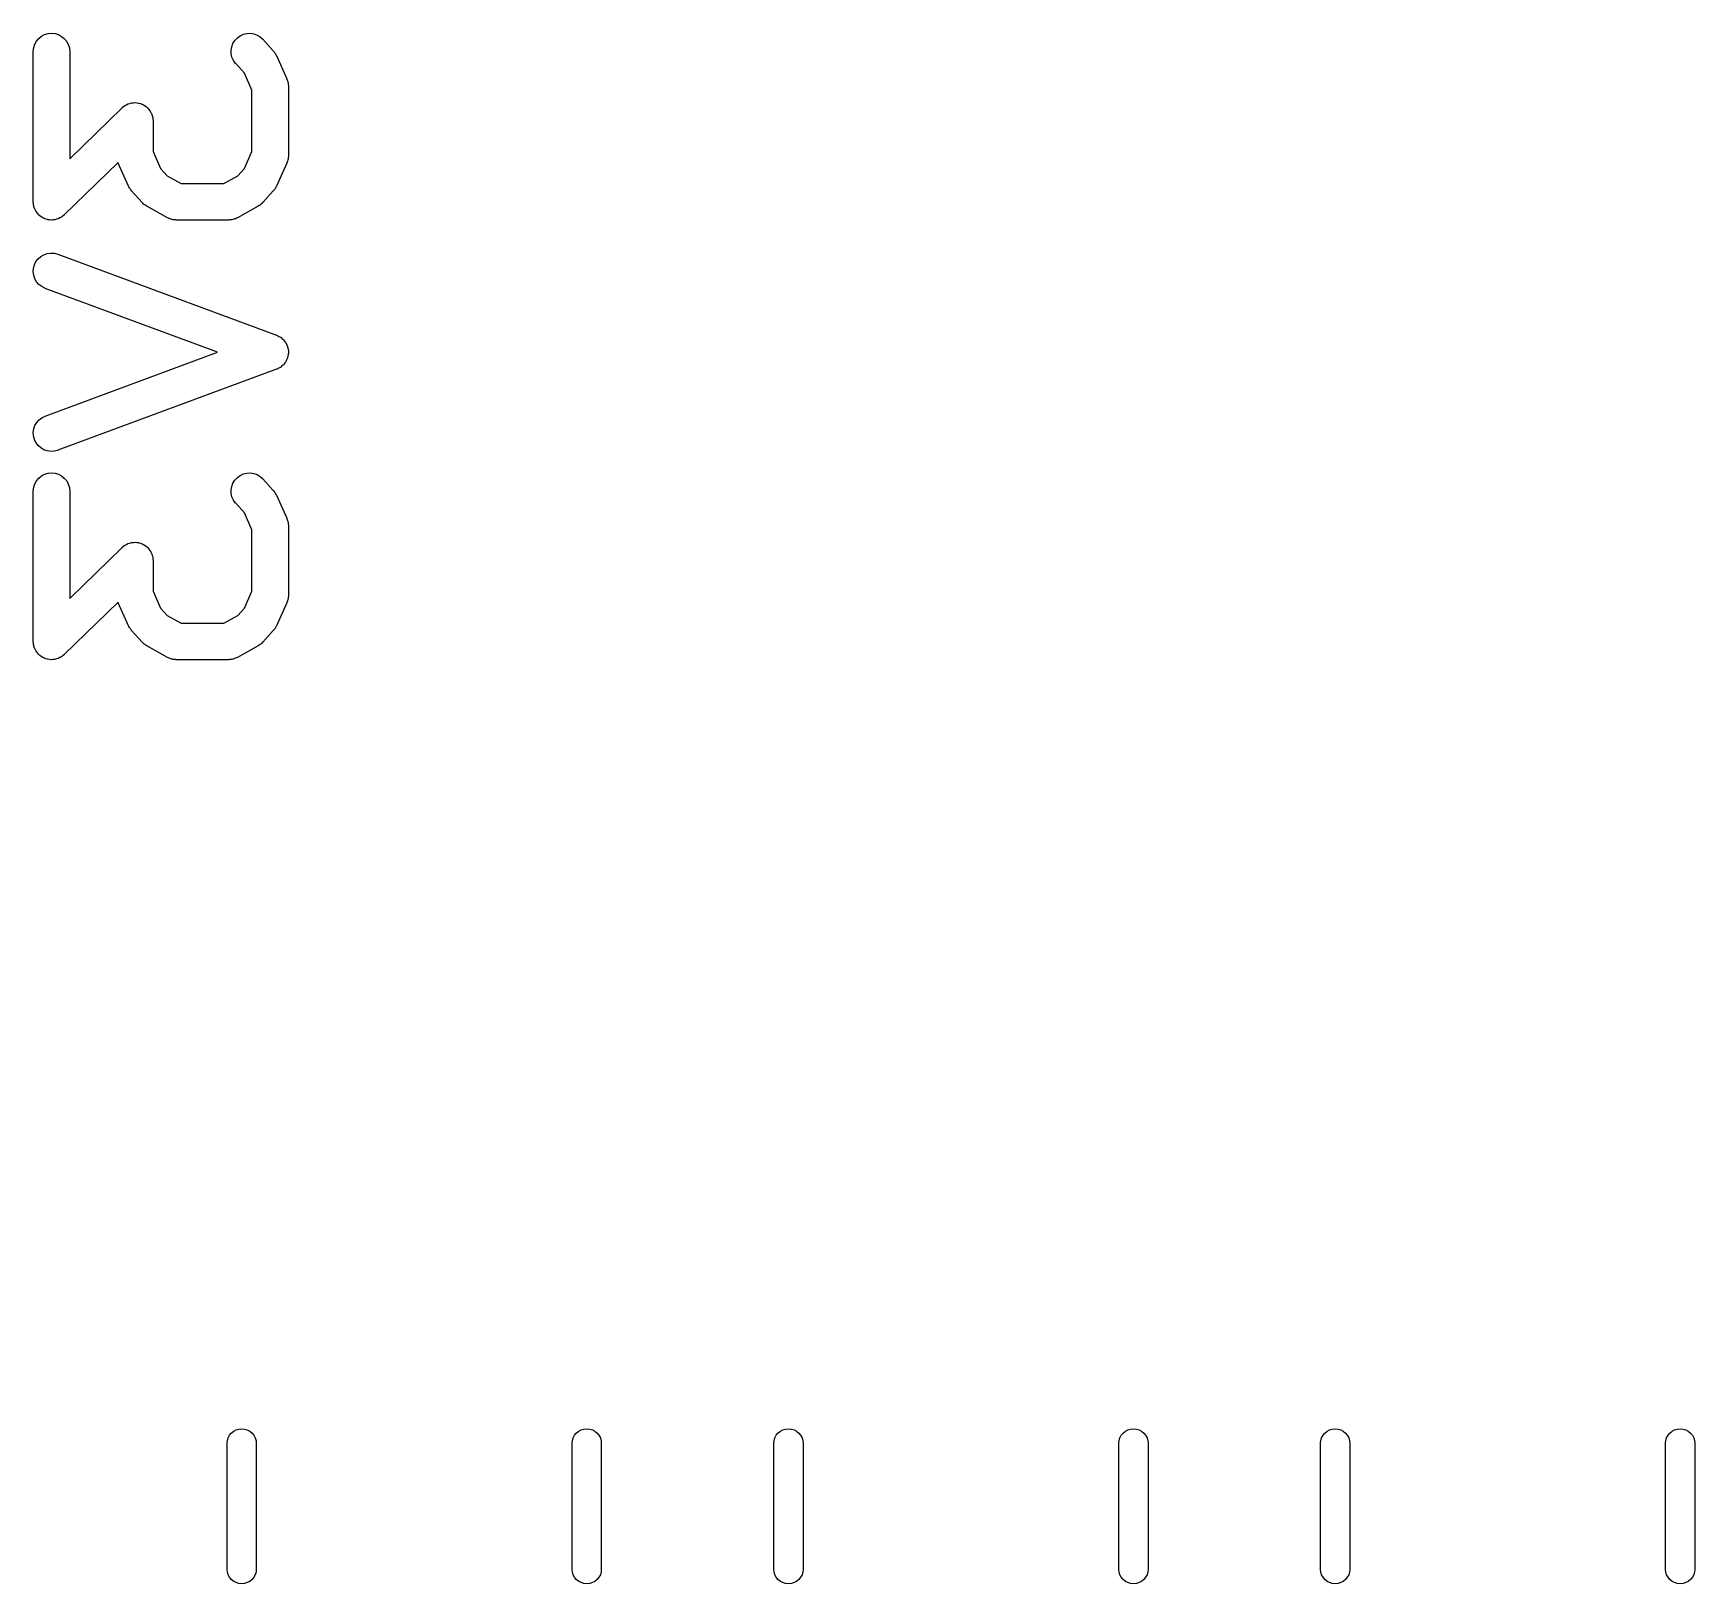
# Model space of a CAD drawing. Extents: x 130.5 to 170.5, y -130.2 to -95.9.
# Drawn here: x 163.43 to 170.27, y -103.07 to -96.69 of the extents above; entities that cross this region are included whole.
import ezdxf

# ---------------------------------------------------------------- set-up
doc = ezdxf.new("R2010")
doc.units = 0
doc.layers.add('BLACK', color=7, linetype='CONTINUOUS')

msp = doc.modelspace()

# ---------------------------------------------------------------- linework, layer by layer
at = {"layer": 'BLACK', "linetype": 'CONTINUOUS'}
for p, q in [((163.479, -96.6924), (163.493, -96.6882)), ((163.493, -96.6882), (163.508, -96.6869)), ((163.508, -96.6869), (163.522, -96.6884)), ((163.522, -96.6884), (163.536, -96.6928)), ((164.297, -96.6911), (164.311, -96.6876)), ((164.311, -96.6876), (164.326, -96.687)), ((164.326, -96.687), (164.34, -96.6893)), ((164.34, -96.6893), (164.354, -96.6943)), ((163.432, -96.7609), (163.434, -96.7463)), ((163.434, -96.7463), (163.438, -96.7324)), ((163.438, -96.7324), (163.445, -96.7195)), ((163.445, -96.7195), (163.455, -96.7083)), ((163.455, -96.7083), (163.466, -96.6991)), ((163.466, -96.6991), (163.479, -96.6924)), ((163.536, -96.6928), (163.549, -96.6997)), ((163.549, -96.6997), (163.56, -96.7091)), ((163.56, -96.7091), (163.57, -96.7204)), ((163.57, -96.7204), (163.576, -96.7333)), ((163.576, -96.7333), (163.581, -96.7473)), ((163.581, -96.7473), (163.582, -96.7619)), ((164.247, -96.7572), (164.249, -96.7427)), ((164.247, -96.7718), (164.247, -96.7572)), ((164.249, -96.7427), (164.254, -96.729)), ((164.254, -96.729), (164.262, -96.7165)), ((164.262, -96.7165), (164.272, -96.7058)), ((164.272, -96.7058), (164.283, -96.6972)), ((164.283, -96.6972), (164.297, -96.6911)), ((164.354, -96.6943), (164.366, -96.7019)), ((164.366, -96.7019), (164.377, -96.7117)), ((164.377, -96.7117), (164.42, -96.7594)), ((163.432, -96.7619), (163.432, -96.7609)), ((163.432, -97.381), (163.432, -96.7619)), ((163.582, -96.7619), (163.582, -97.2034)), ((164.25, -96.7861), (164.247, -96.7718)), ((164.256, -96.7994), (164.25, -96.7861)), ((164.265, -96.8113), (164.256, -96.7994)), ((164.266, -96.8121), (164.265, -96.8113)), ((164.301, -96.851), (164.266, -96.8121)), ((164.42, -96.7594), (164.421, -96.7601)), ((164.421, -96.7601), (164.423, -96.7632)), ((164.423, -96.7632), (164.425, -96.766)), ((164.425, -96.766), (164.427, -96.7691)), ((164.427, -96.7691), (164.429, -96.772)), ((164.429, -96.772), (164.431, -96.7755)), ((164.431, -96.7755), (164.433, -96.7787)), ((164.433, -96.7787), (164.476, -96.874)), ((164.332, -96.9209), (164.301, -96.851)), ((164.476, -96.874), (164.476, -96.8749)), ((164.476, -96.8749), (164.476, -96.8756)), ((164.476, -96.8756), (164.476, -96.8762)), ((164.476, -96.8762), (164.478, -96.8826)), ((164.478, -96.8826), (164.48, -96.8889)), ((164.48, -96.8889), (164.481, -96.8895)), ((164.481, -96.8895), (164.481, -96.8902)), ((164.481, -96.8902), (164.481, -96.8968)), ((164.332, -97.1744), (164.332, -96.9209)), ((164.481, -96.8968), (164.482, -96.9034)), ((164.482, -96.9034), (164.482, -96.9041)), ((164.482, -96.9041), (164.482, -96.9048)), ((164.482, -96.9048), (164.482, -97.1905)), ((163.582, -97.2034), (163.798, -96.9938)), ((163.798, -96.9931), (163.804, -96.989)), ((163.798, -96.9938), (163.798, -96.9931)), ((163.804, -96.989), (163.809, -96.9849)), ((163.809, -96.9849), (163.81, -96.9846)), ((163.81, -96.9841), (163.816, -96.9812)), ((163.81, -96.9846), (163.81, -96.9841)), ((163.816, -96.9812), (163.822, -96.9781)), ((163.822, -96.9781), (163.823, -96.9779)), ((163.823, -96.9776), (163.83, -96.9758)), ((163.823, -96.9779), (163.823, -96.9776)), ((163.83, -96.9758), (163.836, -96.9739)), ((163.836, -96.9739), (163.837, -96.9739)), ((163.837, -96.9737), (163.844, -96.9732)), ((163.837, -96.9739), (163.837, -96.9737)), ((163.844, -96.9732), (163.851, -96.9726)), ((163.851, -96.9726), (163.851, -96.9727)), ((163.851, -96.9727), (163.852, -96.9726)), ((163.852, -96.9726), (163.858, -96.9735)), ((163.858, -96.9735), (163.865, -96.9742)), ((163.865, -96.9742), (163.866, -96.9743)), ((163.866, -96.9743), (163.866, -96.9744)), ((163.866, -96.9744), (163.873, -96.9765)), ((163.873, -96.9765), (163.879, -96.9785)), ((163.879, -96.9785), (163.88, -96.9788)), ((163.88, -96.9788), (163.88, -96.979)), ((163.88, -96.979), (163.886, -96.9823)), ((163.886, -96.9823), (163.892, -96.9854)), ((163.892, -96.9854), (163.892, -96.9859)), ((163.892, -96.9859), (163.893, -96.9862)), ((163.893, -96.9862), (163.898, -96.9905)), ((163.898, -96.9905), (163.903, -96.9948)), ((163.903, -96.9948), (163.904, -96.9953)), ((163.904, -96.9953), (163.904, -96.9957)), ((163.904, -96.9957), (163.908, -97.001)), ((163.908, -97.001), (163.912, -97.0061)), ((163.912, -97.0061), (163.913, -97.0067)), ((163.913, -97.0067), (163.913, -97.0072)), ((163.913, -97.0072), (163.916, -97.0132)), ((163.916, -97.0132), (163.919, -97.019)), ((163.919, -97.019), (163.92, -97.0197)), ((163.92, -97.0197), (163.92, -97.0203)), ((163.92, -97.0203), (163.922, -97.0267)), ((163.922, -97.0267), (163.924, -97.0331)), ((163.924, -97.0331), (163.924, -97.0337)), ((163.924, -97.0337), (163.924, -97.0343)), ((163.924, -97.0343), (163.924, -97.041)), ((163.924, -97.041), (163.925, -97.0476)), ((163.925, -97.0476), (163.925, -97.1744)), ((163.781, -97.2194), (163.559, -97.4347)), ((163.781, -97.2197), (163.781, -97.2194)), ((163.781, -97.2203), (163.781, -97.2197)), ((163.782, -97.2213), (163.781, -97.2203)), ((163.824, -97.3165), (163.782, -97.2213)), ((163.925, -97.1744), (163.956, -97.2443)), ((164.301, -97.2443), (164.332, -97.1744)), ((164.476, -97.2213), (164.433, -97.3165)), ((164.478, -97.2137), (164.476, -97.22)), ((164.476, -97.22), (164.476, -97.2206)), ((164.476, -97.2206), (164.476, -97.2213)), ((164.48, -97.2074), (164.478, -97.2137)), ((164.481, -97.2061), (164.48, -97.2067)), ((164.48, -97.2067), (164.48, -97.2074)), ((164.482, -97.1929), (164.481, -97.1995)), ((164.481, -97.1995), (164.481, -97.2061)), ((164.482, -97.1905), (164.482, -97.1915)), ((164.482, -97.1915), (164.482, -97.1922)), ((164.482, -97.1922), (164.482, -97.1929)), ((163.956, -97.2443), (163.983, -97.2739)), ((163.983, -97.2739), (164.041, -97.306)), ((164.216, -97.306), (164.274, -97.2739)), ((164.274, -97.2739), (164.301, -97.2443)), ((163.826, -97.3198), (163.824, -97.3165)), ((163.828, -97.3232), (163.826, -97.3198)), ((163.83, -97.3261), (163.828, -97.3232)), ((163.832, -97.3292), (163.83, -97.3261)), ((163.834, -97.332), (163.832, -97.3292)), ((163.836, -97.3351), (163.834, -97.332)), ((163.837, -97.3359), (163.836, -97.3351)), ((163.88, -97.3835), (163.837, -97.3359)), ((164.041, -97.306), (164.216, -97.306)), ((164.42, -97.3359), (164.377, -97.3835)), ((164.422, -97.3328), (164.42, -97.3359)), ((164.425, -97.33), (164.422, -97.3328)), ((164.427, -97.327), (164.425, -97.33)), ((164.429, -97.3241), (164.427, -97.327)), ((164.43, -97.3207), (164.429, -97.3241)), ((164.432, -97.3174), (164.43, -97.3207)), ((164.433, -97.3165), (164.432, -97.3174)), ((163.433, -97.3876), (163.432, -97.381)), ((163.433, -97.3942), (163.433, -97.3876)), ((163.434, -97.3949), (163.433, -97.3942)), ((163.434, -97.3955), (163.434, -97.3949)), ((163.435, -97.4019), (163.434, -97.3955)), ((163.437, -97.4083), (163.435, -97.4019)), ((163.438, -97.4089), (163.437, -97.4083)), ((163.438, -97.4095), (163.438, -97.4089)), ((163.441, -97.4154), (163.438, -97.4095)), ((163.444, -97.4214), (163.441, -97.4154)), ((163.444, -97.4219), (163.444, -97.4214)), ((163.445, -97.4225), (163.444, -97.4219)), ((163.449, -97.4276), (163.445, -97.4225)), ((163.453, -97.4329), (163.449, -97.4276)), ((163.454, -97.4333), (163.453, -97.4329)), ((163.454, -97.4338), (163.454, -97.4333)), ((163.459, -97.438), (163.454, -97.4338)), ((163.464, -97.4424), (163.459, -97.438)), ((163.553, -97.4396), (163.548, -97.4437)), ((163.559, -97.4355), (163.553, -97.4396)), ((163.559, -97.4347), (163.559, -97.4355)), ((163.883, -97.3866), (163.88, -97.3835)), ((163.886, -97.3899), (163.883, -97.3866)), ((163.889, -97.3915), (163.886, -97.3899)), ((163.891, -97.3934), (163.889, -97.3915)), ((163.895, -97.3957), (163.891, -97.3934)), ((163.898, -97.3984), (163.895, -97.3957)), ((163.899, -97.3989), (163.898, -97.3984)), ((163.985, -97.4465), (163.899, -97.3989)), ((164.358, -97.3989), (164.272, -97.4465)), ((164.362, -97.3963), (164.358, -97.3989)), ((164.366, -97.394), (164.362, -97.3963)), ((164.368, -97.3922), (164.366, -97.394)), ((164.37, -97.3906), (164.368, -97.3922)), ((164.373, -97.3873), (164.37, -97.3906)), ((164.376, -97.3843), (164.373, -97.3873)), ((164.377, -97.3835), (164.376, -97.3843)), ((163.465, -97.4427), (163.464, -97.4424)), ((163.465, -97.4431), (163.465, -97.4427)), ((163.471, -97.4463), (163.465, -97.4431)), ((163.477, -97.4496), (163.471, -97.4463)), ((163.477, -97.4498), (163.477, -97.4496)), ((163.478, -97.4501), (163.477, -97.4498)), ((163.484, -97.4521), (163.478, -97.4501)), ((163.491, -97.4541), (163.484, -97.4521)), ((163.491, -97.4542), (163.491, -97.4541)), ((163.492, -97.4544), (163.491, -97.4542)), ((163.499, -97.4551), (163.492, -97.4544)), ((163.505, -97.4559), (163.499, -97.4551)), ((163.506, -97.4559), (163.505, -97.4559)), ((163.507, -97.456), (163.506, -97.4559)), ((163.513, -97.4553), (163.507, -97.456)), ((163.52, -97.4549), (163.513, -97.4553)), ((163.521, -97.4547), (163.52, -97.4549)), ((163.528, -97.4527), (163.521, -97.4546)), ((163.521, -97.4546), (163.521, -97.4547)), ((163.534, -97.451), (163.528, -97.4527)), ((163.535, -97.4507), (163.534, -97.451)), ((163.541, -97.4474), (163.535, -97.4505)), ((163.535, -97.4505), (163.535, -97.4507)), ((163.547, -97.4444), (163.541, -97.4474)), ((163.548, -97.444), (163.547, -97.4444)), ((163.548, -97.4437), (163.548, -97.444)), ((163.989, -97.448), (163.985, -97.4465)), ((163.992, -97.4499), (163.989, -97.448)), ((163.995, -97.4509), (163.992, -97.4499)), ((163.998, -97.4523), (163.995, -97.4509)), ((164.002, -97.4532), (163.998, -97.4523)), ((164.006, -97.4543), (164.002, -97.4532)), ((164.009, -97.4547), (164.006, -97.4543)), ((164.013, -97.4554), (164.009, -97.4547)), ((164.017, -97.4555), (164.013, -97.4554)), ((164.02, -97.4559), (164.017, -97.4555)), ((164.021, -97.456), (164.02, -97.4559)), ((164.236, -97.456), (164.021, -97.456)), ((164.24, -97.4556), (164.236, -97.456)), ((164.243, -97.4556), (164.24, -97.4556)), ((164.247, -97.4549), (164.243, -97.4556)), ((164.25, -97.4545), (164.247, -97.4549)), ((164.254, -97.4534), (164.25, -97.4545)), ((164.258, -97.4527), (164.254, -97.4534)), ((164.261, -97.4513), (164.258, -97.4527)), ((164.264, -97.4503), (164.261, -97.4513)), ((164.268, -97.4485), (164.264, -97.4503)), ((164.271, -97.447), (164.268, -97.4485)), ((164.272, -97.4465), (164.271, -97.447)), ((163.433, -97.6543), (163.437, -97.6401)), ((163.437, -97.6401), (163.443, -97.627)), ((163.443, -97.627), (163.452, -97.6154)), ((163.452, -97.6154), (163.463, -97.6057)), ((163.463, -97.6057), (163.476, -97.5984)), ((163.476, -97.5984), (163.49, -97.5937)), ((163.49, -97.5937), (163.504, -97.5917)), ((163.504, -97.5917), (163.519, -97.5926)), ((163.519, -97.5926), (163.533, -97.5963)), ((163.533, -97.5963), (164.433, -97.9297)), ((163.432, -97.6689), (163.433, -97.6543)), ((163.434, -97.6834), (163.432, -97.6689)), ((163.439, -97.6973), (163.434, -97.6834)), ((163.446, -97.71), (163.439, -97.6973)), ((163.455, -97.721), (163.446, -97.71)), ((163.467, -97.73), (163.455, -97.721)), ((163.48, -97.7366), (163.467, -97.73)), ((163.481, -97.737), (163.48, -97.7366)), ((164.191, -98), (163.481, -97.737)), ((164.433, -97.9297), (164.434, -97.93)), ((164.434, -97.93), (164.437, -97.9313)), ((164.437, -97.9313), (164.439, -97.9322)), ((164.439, -97.9322), (164.443, -97.9345)), ((164.443, -97.9345), (164.447, -97.9366)), ((164.447, -97.9366), (164.449, -97.9383)), ((164.449, -97.9383), (164.452, -97.9397)), ((164.452, -97.9397), (164.455, -97.9428)), ((164.455, -97.9428), (164.459, -97.9456)), ((164.459, -97.9456), (164.461, -97.9477)), ((164.461, -97.9477), (164.463, -97.9495)), ((164.463, -97.9495), (164.465, -97.9532)), ((164.465, -97.9532), (164.468, -97.9567)), ((164.468, -97.9567), (164.47, -97.9591)), ((164.47, -97.9591), (164.471, -97.9612)), ((164.471, -97.9612), (164.473, -97.9654)), ((164.473, -97.9654), (164.476, -97.9694)), ((164.476, -97.9694), (164.476, -97.972)), ((164.476, -97.972), (164.478, -97.9744)), ((164.478, -97.9744), (164.479, -97.9789)), ((164.479, -97.9789), (164.48, -97.9833)), ((164.48, -97.9833), (164.481, -97.986)), ((164.481, -97.986), (164.481, -97.9886)), ((163.481, -98.263), (164.191, -98)), ((164.458, -98.0551), (164.454, -98.0579)), ((164.46, -98.0531), (164.458, -98.0551)), ((164.462, -98.0513), (164.46, -98.0531)), ((164.465, -98.0476), (164.462, -98.0513)), ((164.468, -98.0442), (164.465, -98.0476)), ((164.469, -98.0418), (164.468, -98.0442)), ((164.471, -98.0397), (164.469, -98.0418)), ((164.473, -98.0355), (164.471, -98.0397)), ((164.475, -98.0315), (164.473, -98.0355)), ((164.476, -98.029), (164.475, -98.0315)), ((164.477, -98.0265), (164.476, -98.029)), ((164.478, -98.0221), (164.477, -98.0265)), ((164.48, -98.0177), (164.478, -98.0221)), ((164.481, -98.0124), (164.48, -98.015)), ((164.48, -98.015), (164.48, -98.0177)), ((164.481, -97.9886), (164.482, -97.9932)), ((164.482, -98.0032), (164.481, -98.0078)), ((164.481, -98.0078), (164.481, -98.0124)), ((164.482, -97.9932), (164.482, -97.9978)), ((164.482, -97.9978), (164.482, -98.0005)), ((164.482, -98.0005), (164.482, -98.0032)), ((164.433, -98.0703), (163.533, -98.4037)), ((164.436, -98.0691), (164.433, -98.0703)), ((164.438, -98.0683), (164.436, -98.0691)), ((164.442, -98.0659), (164.438, -98.0683)), ((164.446, -98.0639), (164.442, -98.0659)), ((164.449, -98.0623), (164.446, -98.0639)), ((164.451, -98.0609), (164.449, -98.0623)), ((164.454, -98.0579), (164.451, -98.0609)), ((163.432, -98.3301), (163.434, -98.3156)), ((163.433, -98.3447), (163.432, -98.3301)), ((163.434, -98.3156), (163.439, -98.3018)), ((163.439, -98.3018), (163.447, -98.2892)), ((163.447, -98.2892), (163.456, -98.2782)), ((163.456, -98.2782), (163.468, -98.2694)), ((163.468, -98.2694), (163.481, -98.263)), ((163.437, -98.3589), (163.433, -98.3447)), ((163.443, -98.3721), (163.437, -98.3589)), ((163.452, -98.3838), (163.443, -98.3721)), ((163.463, -98.3936), (163.452, -98.3838)), ((163.475, -98.4012), (163.463, -98.3936)), ((163.489, -98.4061), (163.475, -98.4012)), ((163.503, -98.4082), (163.489, -98.4061)), ((163.518, -98.4075), (163.503, -98.4082)), ((163.532, -98.404), (163.518, -98.4075)), ((163.533, -98.4037), (163.532, -98.404)), ((163.438, -98.5419), (163.445, -98.5291)), ((163.445, -98.5291), (163.455, -98.5178)), ((163.455, -98.5178), (163.466, -98.5087)), ((163.466, -98.5087), (163.479, -98.5019)), ((163.479, -98.5019), (163.493, -98.4978)), ((163.493, -98.4978), (163.508, -98.4964)), ((163.508, -98.4964), (163.522, -98.498)), ((163.522, -98.498), (163.536, -98.5023)), ((163.536, -98.5023), (163.549, -98.5092)), ((163.549, -98.5092), (163.56, -98.5186)), ((163.56, -98.5186), (163.57, -98.5299)), ((163.57, -98.5299), (163.576, -98.5428)), ((164.254, -98.5385), (164.262, -98.5261)), ((164.262, -98.5261), (164.272, -98.5153)), ((164.272, -98.5153), (164.283, -98.5067)), ((164.283, -98.5067), (164.297, -98.5006)), ((164.297, -98.5006), (164.311, -98.4972)), ((164.311, -98.4972), (164.326, -98.4965)), ((164.326, -98.4965), (164.34, -98.4988)), ((164.34, -98.4988), (164.354, -98.5038)), ((164.354, -98.5038), (164.366, -98.5114)), ((164.366, -98.5114), (164.377, -98.5213)), ((164.377, -98.5213), (164.42, -98.5689)), ((163.432, -98.5704), (163.434, -98.5558)), ((163.432, -98.5714), (163.432, -98.5704)), ((163.432, -99.1905), (163.432, -98.5714)), ((163.434, -98.5558), (163.438, -98.5419)), ((163.576, -98.5428), (163.581, -98.5569)), ((163.581, -98.5569), (163.582, -98.5714)), ((163.582, -98.5714), (163.582, -99.013)), ((164.247, -98.5667), (164.249, -98.5523)), ((164.247, -98.5813), (164.247, -98.5667)), ((164.25, -98.5956), (164.247, -98.5813)), ((164.249, -98.5523), (164.254, -98.5385)), ((164.256, -98.6089), (164.25, -98.5956)), ((164.42, -98.5689), (164.421, -98.5697)), ((164.421, -98.5697), (164.423, -98.5727)), ((164.423, -98.5727), (164.425, -98.5756)), ((164.425, -98.5756), (164.427, -98.5787)), ((164.427, -98.5787), (164.429, -98.5816)), ((164.429, -98.5816), (164.431, -98.585)), ((164.431, -98.585), (164.433, -98.5883)), ((164.433, -98.5883), (164.476, -98.6835)), ((164.265, -98.6208), (164.256, -98.6089)), ((164.266, -98.6216), (164.265, -98.6208)), ((164.301, -98.6605), (164.266, -98.6216)), ((164.332, -98.7304), (164.301, -98.6605)), ((164.332, -98.9839), (164.332, -98.7304)), ((164.476, -98.6835), (164.476, -98.6845)), ((164.476, -98.6845), (164.476, -98.6851)), ((164.476, -98.6851), (164.476, -98.6857)), ((164.476, -98.6857), (164.478, -98.6921)), ((164.478, -98.6921), (164.48, -98.6984)), ((164.48, -98.6984), (164.481, -98.6991)), ((164.481, -98.6991), (164.481, -98.6997)), ((164.481, -98.6997), (164.481, -98.7064)), ((164.481, -98.7064), (164.482, -98.7129)), ((164.482, -98.7129), (164.482, -98.7136)), ((164.482, -98.7136), (164.482, -98.7143)), ((164.482, -98.7143), (164.482, -99)), ((163.582, -99.013), (163.798, -98.8034)), ((163.798, -98.8026), (163.804, -98.7985)), ((163.798, -98.8034), (163.798, -98.8026)), ((163.804, -98.7985), (163.809, -98.7944)), ((163.809, -98.7944), (163.81, -98.7941)), ((163.81, -98.7937), (163.816, -98.7907)), ((163.81, -98.7941), (163.81, -98.7937)), ((163.816, -98.7907), (163.822, -98.7876)), ((163.822, -98.7876), (163.823, -98.7874)), ((163.823, -98.7871), (163.83, -98.7853)), ((163.823, -98.7874), (163.823, -98.7871)), ((163.83, -98.7853), (163.836, -98.7835)), ((163.836, -98.7835), (163.837, -98.7834)), ((163.837, -98.7832), (163.844, -98.7827)), ((163.837, -98.7834), (163.837, -98.7832)), ((163.844, -98.7827), (163.851, -98.7821)), ((163.851, -98.7821), (163.851, -98.7822)), ((163.851, -98.7822), (163.852, -98.7822)), ((163.852, -98.7822), (163.858, -98.783)), ((163.858, -98.783), (163.865, -98.7837)), ((163.865, -98.7837), (163.866, -98.7839)), ((163.866, -98.7839), (163.866, -98.784)), ((163.866, -98.784), (163.873, -98.786)), ((163.873, -98.786), (163.879, -98.788)), ((163.879, -98.788), (163.88, -98.7883)), ((163.88, -98.7883), (163.88, -98.7885)), ((163.88, -98.7885), (163.886, -98.7918)), ((163.886, -98.7918), (163.892, -98.795)), ((163.892, -98.795), (163.892, -98.7954)), ((163.892, -98.7954), (163.893, -98.7957)), ((163.893, -98.7957), (163.898, -98.8)), ((163.898, -98.8), (163.903, -98.8043)), ((163.903, -98.8043), (163.904, -98.8048)), ((163.904, -98.8048), (163.904, -98.8052)), ((163.904, -98.8052), (163.908, -98.8105)), ((163.908, -98.8105), (163.912, -98.8156)), ((163.912, -98.8156), (163.913, -98.8162)), ((163.913, -98.8162), (163.913, -98.8167)), ((163.913, -98.8167), (163.916, -98.8227)), ((163.916, -98.8227), (163.919, -98.8286)), ((163.919, -98.8286), (163.92, -98.8292)), ((163.92, -98.8292), (163.92, -98.8298)), ((163.92, -98.8298), (163.922, -98.8362)), ((163.922, -98.8362), (163.924, -98.8426)), ((163.924, -98.8426), (163.924, -98.8432)), ((163.924, -98.8432), (163.924, -98.8439)), ((163.924, -98.8439), (163.924, -98.8505)), ((163.924, -98.8505), (163.925, -98.8571)), ((163.925, -98.8571), (163.925, -98.9839)), ((163.925, -98.9839), (163.956, -99.0538)), ((164.301, -99.0538), (164.332, -98.9839)), ((164.482, -99.0024), (164.481, -99.009)), ((164.481, -99.009), (164.481, -99.0156)), ((164.482, -99), (164.482, -99.001)), ((164.482, -99.001), (164.482, -99.0017)), ((164.482, -99.0017), (164.482, -99.0024)), ((163.781, -99.029), (163.559, -99.2443)), ((163.781, -99.0292), (163.781, -99.029)), ((163.781, -99.0298), (163.781, -99.0292)), ((163.782, -99.0308), (163.781, -99.0298)), ((163.824, -99.126), (163.782, -99.0308)), ((163.956, -99.0538), (163.983, -99.0834)), ((164.274, -99.0834), (164.301, -99.0538)), ((164.476, -99.0308), (164.433, -99.126)), ((164.478, -99.0232), (164.476, -99.0295)), ((164.476, -99.0295), (164.476, -99.0301)), ((164.476, -99.0301), (164.476, -99.0308)), ((164.48, -99.0169), (164.478, -99.0232)), ((164.481, -99.0156), (164.48, -99.0162)), ((164.48, -99.0162), (164.48, -99.0169)), ((163.826, -99.1293), (163.824, -99.126)), ((163.828, -99.1327), (163.826, -99.1293)), ((163.83, -99.1356), (163.828, -99.1327)), ((163.832, -99.1387), (163.83, -99.1356)), ((163.834, -99.1416), (163.832, -99.1387)), ((163.836, -99.1446), (163.834, -99.1416)), ((163.837, -99.1454), (163.836, -99.1446)), ((163.88, -99.193), (163.837, -99.1454)), ((163.983, -99.0834), (164.041, -99.1155)), ((164.041, -99.1155), (164.216, -99.1155)), ((164.216, -99.1155), (164.274, -99.0834)), ((164.42, -99.1454), (164.377, -99.193)), ((164.422, -99.1424), (164.42, -99.1454)), ((164.425, -99.1396), (164.422, -99.1424)), ((164.427, -99.1365), (164.425, -99.1396)), ((164.429, -99.1336), (164.427, -99.1365)), ((164.43, -99.1302), (164.429, -99.1336)), ((164.432, -99.127), (164.43, -99.1302)), ((164.433, -99.126), (164.432, -99.127)), ((163.433, -99.1971), (163.432, -99.1905)), ((163.433, -99.2037), (163.433, -99.1971)), ((163.434, -99.2044), (163.433, -99.2037)), ((163.434, -99.205), (163.434, -99.2044)), ((163.435, -99.2114), (163.434, -99.205)), ((163.437, -99.2178), (163.435, -99.2114)), ((163.438, -99.2184), (163.437, -99.2178)), ((163.438, -99.2191), (163.438, -99.2184)), ((163.441, -99.2249), (163.438, -99.2191)), ((163.883, -99.1961), (163.88, -99.193)), ((163.886, -99.1994), (163.883, -99.1961)), ((163.889, -99.201), (163.886, -99.1994)), ((163.891, -99.2029), (163.889, -99.201)), ((163.895, -99.2053), (163.891, -99.2029)), ((163.898, -99.2079), (163.895, -99.2053)), ((163.899, -99.2084), (163.898, -99.2079)), ((163.985, -99.256), (163.899, -99.2084)), ((164.358, -99.2084), (164.272, -99.256)), ((164.362, -99.2058), (164.358, -99.2084)), ((164.366, -99.2035), (164.362, -99.2058)), ((164.368, -99.2017), (164.366, -99.2035)), ((164.37, -99.2001), (164.368, -99.2017)), ((164.373, -99.1968), (164.37, -99.2001)), ((164.376, -99.1938), (164.373, -99.1968)), ((164.377, -99.193), (164.376, -99.1938)), ((163.444, -99.2309), (163.441, -99.2249)), ((163.444, -99.2314), (163.444, -99.2309)), ((163.445, -99.232), (163.444, -99.2314)), ((163.449, -99.2372), (163.445, -99.232)), ((163.453, -99.2424), (163.449, -99.2372)), ((163.454, -99.2428), (163.453, -99.2424)), ((163.454, -99.2433), (163.454, -99.2428)), ((163.459, -99.2476), (163.454, -99.2433)), ((163.464, -99.2519), (163.459, -99.2476)), ((163.465, -99.2522), (163.464, -99.2519)), ((163.465, -99.2527), (163.465, -99.2522)), ((163.471, -99.2558), (163.465, -99.2527)), ((163.477, -99.2591), (163.471, -99.2558)), ((163.477, -99.2593), (163.477, -99.2591)), ((163.478, -99.2596), (163.477, -99.2593)), ((163.484, -99.2616), (163.478, -99.2596)), ((163.491, -99.2637), (163.484, -99.2616)), ((163.492, -99.2639), (163.491, -99.2637)), ((163.491, -99.2637), (163.491, -99.2637)), ((163.499, -99.2646), (163.492, -99.2639)), ((163.505, -99.2655), (163.499, -99.2646)), ((163.506, -99.2654), (163.505, -99.2655)), ((163.507, -99.2655), (163.506, -99.2654)), ((163.513, -99.2649), (163.507, -99.2655)), ((163.52, -99.2644), (163.513, -99.2649)), ((163.521, -99.2642), (163.52, -99.2644)), ((163.528, -99.2623), (163.521, -99.2641)), ((163.521, -99.2641), (163.521, -99.2642)), ((163.534, -99.2605), (163.528, -99.2623)), ((163.535, -99.2602), (163.534, -99.2605)), ((163.541, -99.2569), (163.535, -99.26)), ((163.535, -99.26), (163.535, -99.2602)), ((163.547, -99.2539), (163.541, -99.2569)), ((163.548, -99.2535), (163.547, -99.2539)), ((163.553, -99.2491), (163.548, -99.2532)), ((163.548, -99.2532), (163.548, -99.2535)), ((163.559, -99.245), (163.553, -99.2491)), ((163.559, -99.2443), (163.559, -99.245)), ((163.989, -99.2576), (163.985, -99.256)), ((163.992, -99.2594), (163.989, -99.2576)), ((163.995, -99.2605), (163.992, -99.2594)), ((163.998, -99.2619), (163.995, -99.2605)), ((164.002, -99.2627), (163.998, -99.2619)), ((164.006, -99.2638), (164.002, -99.2627)), ((164.009, -99.2642), (164.006, -99.2638)), ((164.013, -99.265), (164.009, -99.2642)), ((164.017, -99.265), (164.013, -99.265)), ((164.02, -99.2655), (164.017, -99.265)), ((164.021, -99.2655), (164.02, -99.2655)), ((164.236, -99.2655), (164.021, -99.2655)), ((164.24, -99.2651), (164.236, -99.2655)), ((164.243, -99.2651), (164.24, -99.2651)), ((164.247, -99.2644), (164.243, -99.2651)), ((164.25, -99.264), (164.247, -99.2644)), ((164.254, -99.2629), (164.25, -99.264)), ((164.258, -99.2622), (164.254, -99.2629)), ((164.261, -99.2608), (164.258, -99.2622)), ((164.264, -99.2598), (164.261, -99.2608)), ((164.268, -99.258), (164.264, -99.2598)), ((164.271, -99.2565), (164.268, -99.258)), ((164.272, -99.256), (164.271, -99.2565)), ((164.267, -102.436), (164.278, -102.432)), ((164.278, -102.432), (164.29, -102.431)), ((164.29, -102.431), (164.302, -102.432)), ((164.302, -102.432), (164.313, -102.436)), ((165.687, -102.436), (165.698, -102.432)), ((165.698, -102.432), (165.71, -102.431)), ((165.71, -102.431), (165.722, -102.432)), ((165.722, -102.432), (165.733, -102.436)), ((166.517, -102.436), (166.528, -102.432)), ((166.528, -102.432), (166.54, -102.431)), ((166.54, -102.431), (166.552, -102.432)), ((166.552, -102.432), (166.563, -102.436)), ((167.937, -102.436), (167.948, -102.432)), ((167.948, -102.432), (167.96, -102.431)), ((167.96, -102.431), (167.972, -102.432)), ((167.972, -102.432), (167.983, -102.436)), ((168.767, -102.436), (168.778, -102.432)), ((168.778, -102.432), (168.79, -102.431)), ((168.79, -102.431), (168.802, -102.432)), ((168.802, -102.432), (168.813, -102.436)), ((170.187, -102.436), (170.198, -102.432)), ((170.198, -102.432), (170.21, -102.431)), ((170.21, -102.431), (170.222, -102.432)), ((170.222, -102.432), (170.233, -102.436)), ((164.23, -102.488), (164.231, -102.48)), ((164.23, -103.012), (164.23, -102.488)), ((164.231, -102.48), (164.234, -102.468)), ((164.234, -102.468), (164.24, -102.458)), ((164.24, -102.458), (164.247, -102.449)), ((164.247, -102.449), (164.257, -102.441)), ((164.257, -102.441), (164.267, -102.436)), ((164.313, -102.436), (164.323, -102.441)), ((164.323, -102.441), (164.333, -102.449)), ((164.333, -102.449), (164.34, -102.458)), ((164.34, -102.458), (164.346, -102.468)), ((164.346, -102.468), (164.349, -102.48)), ((164.349, -102.48), (164.35, -102.488)), ((164.35, -102.488), (164.35, -103.012)), ((165.65, -102.488), (165.651, -102.48)), ((165.65, -103.012), (165.65, -102.488)), ((165.651, -102.48), (165.654, -102.468)), ((165.654, -102.468), (165.66, -102.458)), ((165.66, -102.458), (165.667, -102.449)), ((165.667, -102.449), (165.677, -102.441)), ((165.677, -102.441), (165.687, -102.436)), ((165.733, -102.436), (165.743, -102.441)), ((165.743, -102.441), (165.753, -102.449)), ((165.753, -102.449), (165.76, -102.458)), ((165.76, -102.458), (165.766, -102.468)), ((165.766, -102.468), (165.769, -102.48)), ((165.769, -102.48), (165.77, -102.488)), ((165.77, -102.488), (165.77, -103.012)), ((166.48, -102.488), (166.481, -102.48)), ((166.48, -103.012), (166.48, -102.488)), ((166.481, -102.48), (166.484, -102.468)), ((166.484, -102.468), (166.49, -102.458)), ((166.49, -102.458), (166.497, -102.449)), ((166.497, -102.449), (166.507, -102.441)), ((166.507, -102.441), (166.517, -102.436)), ((166.563, -102.436), (166.573, -102.441)), ((166.573, -102.441), (166.583, -102.449)), ((166.583, -102.449), (166.59, -102.458)), ((166.59, -102.458), (166.596, -102.468)), ((166.596, -102.468), (166.599, -102.48)), ((166.599, -102.48), (166.6, -102.488)), ((166.6, -102.488), (166.6, -103.012)), ((167.9, -102.488), (167.901, -102.48)), ((167.9, -103.012), (167.9, -102.488)), ((167.901, -102.48), (167.904, -102.468)), ((167.904, -102.468), (167.91, -102.458)), ((167.91, -102.458), (167.917, -102.449)), ((167.917, -102.449), (167.927, -102.441)), ((167.927, -102.441), (167.937, -102.436)), ((167.983, -102.436), (167.993, -102.441)), ((167.993, -102.441), (168.003, -102.449)), ((168.003, -102.449), (168.01, -102.458)), ((168.01, -102.458), (168.016, -102.468)), ((168.016, -102.468), (168.019, -102.48)), ((168.019, -102.48), (168.02, -102.488)), ((168.02, -102.488), (168.02, -103.012)), ((168.73, -102.488), (168.731, -102.48)), ((168.73, -103.012), (168.73, -102.488)), ((168.731, -102.48), (168.734, -102.468)), ((168.734, -102.468), (168.74, -102.458)), ((168.74, -102.458), (168.747, -102.449)), ((168.747, -102.449), (168.757, -102.441)), ((168.757, -102.441), (168.767, -102.436)), ((168.813, -102.436), (168.823, -102.441)), ((168.823, -102.441), (168.833, -102.449)), ((168.833, -102.449), (168.84, -102.458)), ((168.84, -102.458), (168.846, -102.468)), ((168.846, -102.468), (168.849, -102.48)), ((168.849, -102.48), (168.85, -102.488)), ((168.85, -102.488), (168.85, -103.012)), ((170.15, -102.488), (170.151, -102.48)), ((170.15, -103.012), (170.15, -102.488)), ((170.151, -102.48), (170.154, -102.468)), ((170.154, -102.468), (170.16, -102.458)), ((170.16, -102.458), (170.167, -102.449)), ((170.167, -102.449), (170.177, -102.441)), ((170.177, -102.441), (170.187, -102.436)), ((170.233, -102.436), (170.243, -102.441)), ((170.243, -102.441), (170.253, -102.449)), ((170.253, -102.449), (170.26, -102.458)), ((170.26, -102.458), (170.266, -102.468)), ((170.266, -102.468), (170.269, -102.48)), ((170.269, -102.48), (170.27, -102.488)), ((170.27, -102.488), (170.27, -103.012)), ((164.231, -103.02), (164.23, -103.012)), ((164.234, -103.032), (164.231, -103.02)), ((164.24, -103.042), (164.234, -103.032)), ((164.247, -103.051), (164.24, -103.042)), ((164.34, -103.042), (164.333, -103.051)), ((164.346, -103.032), (164.34, -103.042)), ((164.349, -103.02), (164.346, -103.032)), ((164.35, -103.012), (164.349, -103.02)), ((165.651, -103.02), (165.65, -103.012)), ((165.654, -103.032), (165.651, -103.02)), ((165.66, -103.042), (165.654, -103.032)), ((165.667, -103.051), (165.66, -103.042)), ((165.76, -103.042), (165.753, -103.051)), ((165.766, -103.032), (165.76, -103.042)), ((165.769, -103.02), (165.766, -103.032)), ((165.77, -103.012), (165.769, -103.02)), ((166.481, -103.02), (166.48, -103.012)), ((166.484, -103.032), (166.481, -103.02)), ((166.49, -103.042), (166.484, -103.032)), ((166.497, -103.051), (166.49, -103.042)), ((166.59, -103.042), (166.583, -103.051)), ((166.596, -103.032), (166.59, -103.042)), ((166.599, -103.02), (166.596, -103.032)), ((166.6, -103.012), (166.599, -103.02)), ((167.901, -103.02), (167.9, -103.012)), ((167.904, -103.032), (167.901, -103.02)), ((167.91, -103.042), (167.904, -103.032)), ((167.917, -103.051), (167.91, -103.042)), ((168.01, -103.042), (168.003, -103.051)), ((168.016, -103.032), (168.01, -103.042)), ((168.019, -103.02), (168.016, -103.032)), ((168.02, -103.012), (168.019, -103.02)), ((168.731, -103.02), (168.73, -103.012)), ((168.734, -103.032), (168.731, -103.02)), ((168.74, -103.042), (168.734, -103.032)), ((168.747, -103.051), (168.74, -103.042)), ((168.84, -103.042), (168.833, -103.051)), ((168.846, -103.032), (168.84, -103.042)), ((168.849, -103.02), (168.846, -103.032)), ((168.85, -103.012), (168.849, -103.02)), ((170.151, -103.02), (170.15, -103.012)), ((170.154, -103.032), (170.151, -103.02)), ((170.16, -103.042), (170.154, -103.032)), ((170.167, -103.051), (170.16, -103.042)), ((170.26, -103.042), (170.253, -103.051)), ((170.266, -103.032), (170.26, -103.042)), ((170.269, -103.02), (170.266, -103.032)), ((170.27, -103.012), (170.269, -103.02)), ((164.257, -103.059), (164.247, -103.051)), ((164.267, -103.064), (164.257, -103.059)), ((164.278, -103.068), (164.267, -103.064)), ((164.29, -103.069), (164.278, -103.068)), ((164.302, -103.068), (164.29, -103.069)), ((164.313, -103.064), (164.302, -103.068)), ((164.323, -103.059), (164.313, -103.064)), ((164.333, -103.051), (164.323, -103.059)), ((165.677, -103.059), (165.667, -103.051)), ((165.687, -103.064), (165.677, -103.059)), ((165.698, -103.068), (165.687, -103.064)), ((165.71, -103.069), (165.698, -103.068)), ((165.722, -103.068), (165.71, -103.069)), ((165.733, -103.064), (165.722, -103.068)), ((165.743, -103.059), (165.733, -103.064)), ((165.753, -103.051), (165.743, -103.059)), ((166.507, -103.059), (166.497, -103.051)), ((166.517, -103.064), (166.507, -103.059)), ((166.528, -103.068), (166.517, -103.064)), ((166.54, -103.069), (166.528, -103.068)), ((166.552, -103.068), (166.54, -103.069)), ((166.563, -103.064), (166.552, -103.068)), ((166.573, -103.059), (166.563, -103.064)), ((166.583, -103.051), (166.573, -103.059)), ((167.927, -103.059), (167.917, -103.051)), ((167.937, -103.064), (167.927, -103.059)), ((167.948, -103.068), (167.937, -103.064)), ((167.96, -103.069), (167.948, -103.068)), ((167.972, -103.068), (167.96, -103.069)), ((167.983, -103.064), (167.972, -103.068)), ((167.993, -103.059), (167.983, -103.064)), ((168.003, -103.051), (167.993, -103.059)), ((168.757, -103.059), (168.747, -103.051)), ((168.767, -103.064), (168.757, -103.059)), ((168.778, -103.068), (168.767, -103.064)), ((168.79, -103.069), (168.778, -103.068)), ((168.802, -103.068), (168.79, -103.069)), ((168.813, -103.064), (168.802, -103.068)), ((168.823, -103.059), (168.813, -103.064)), ((168.833, -103.051), (168.823, -103.059)), ((170.177, -103.059), (170.167, -103.051)), ((170.187, -103.064), (170.177, -103.059)), ((170.198, -103.068), (170.187, -103.064)), ((170.21, -103.069), (170.198, -103.068)), ((170.222, -103.068), (170.21, -103.069)), ((170.233, -103.064), (170.222, -103.068)), ((170.243, -103.059), (170.233, -103.064)), ((170.253, -103.051), (170.243, -103.059))]:
    msp.add_line(p, q, dxfattribs=at)

doc.saveas('drawing.dxf')
